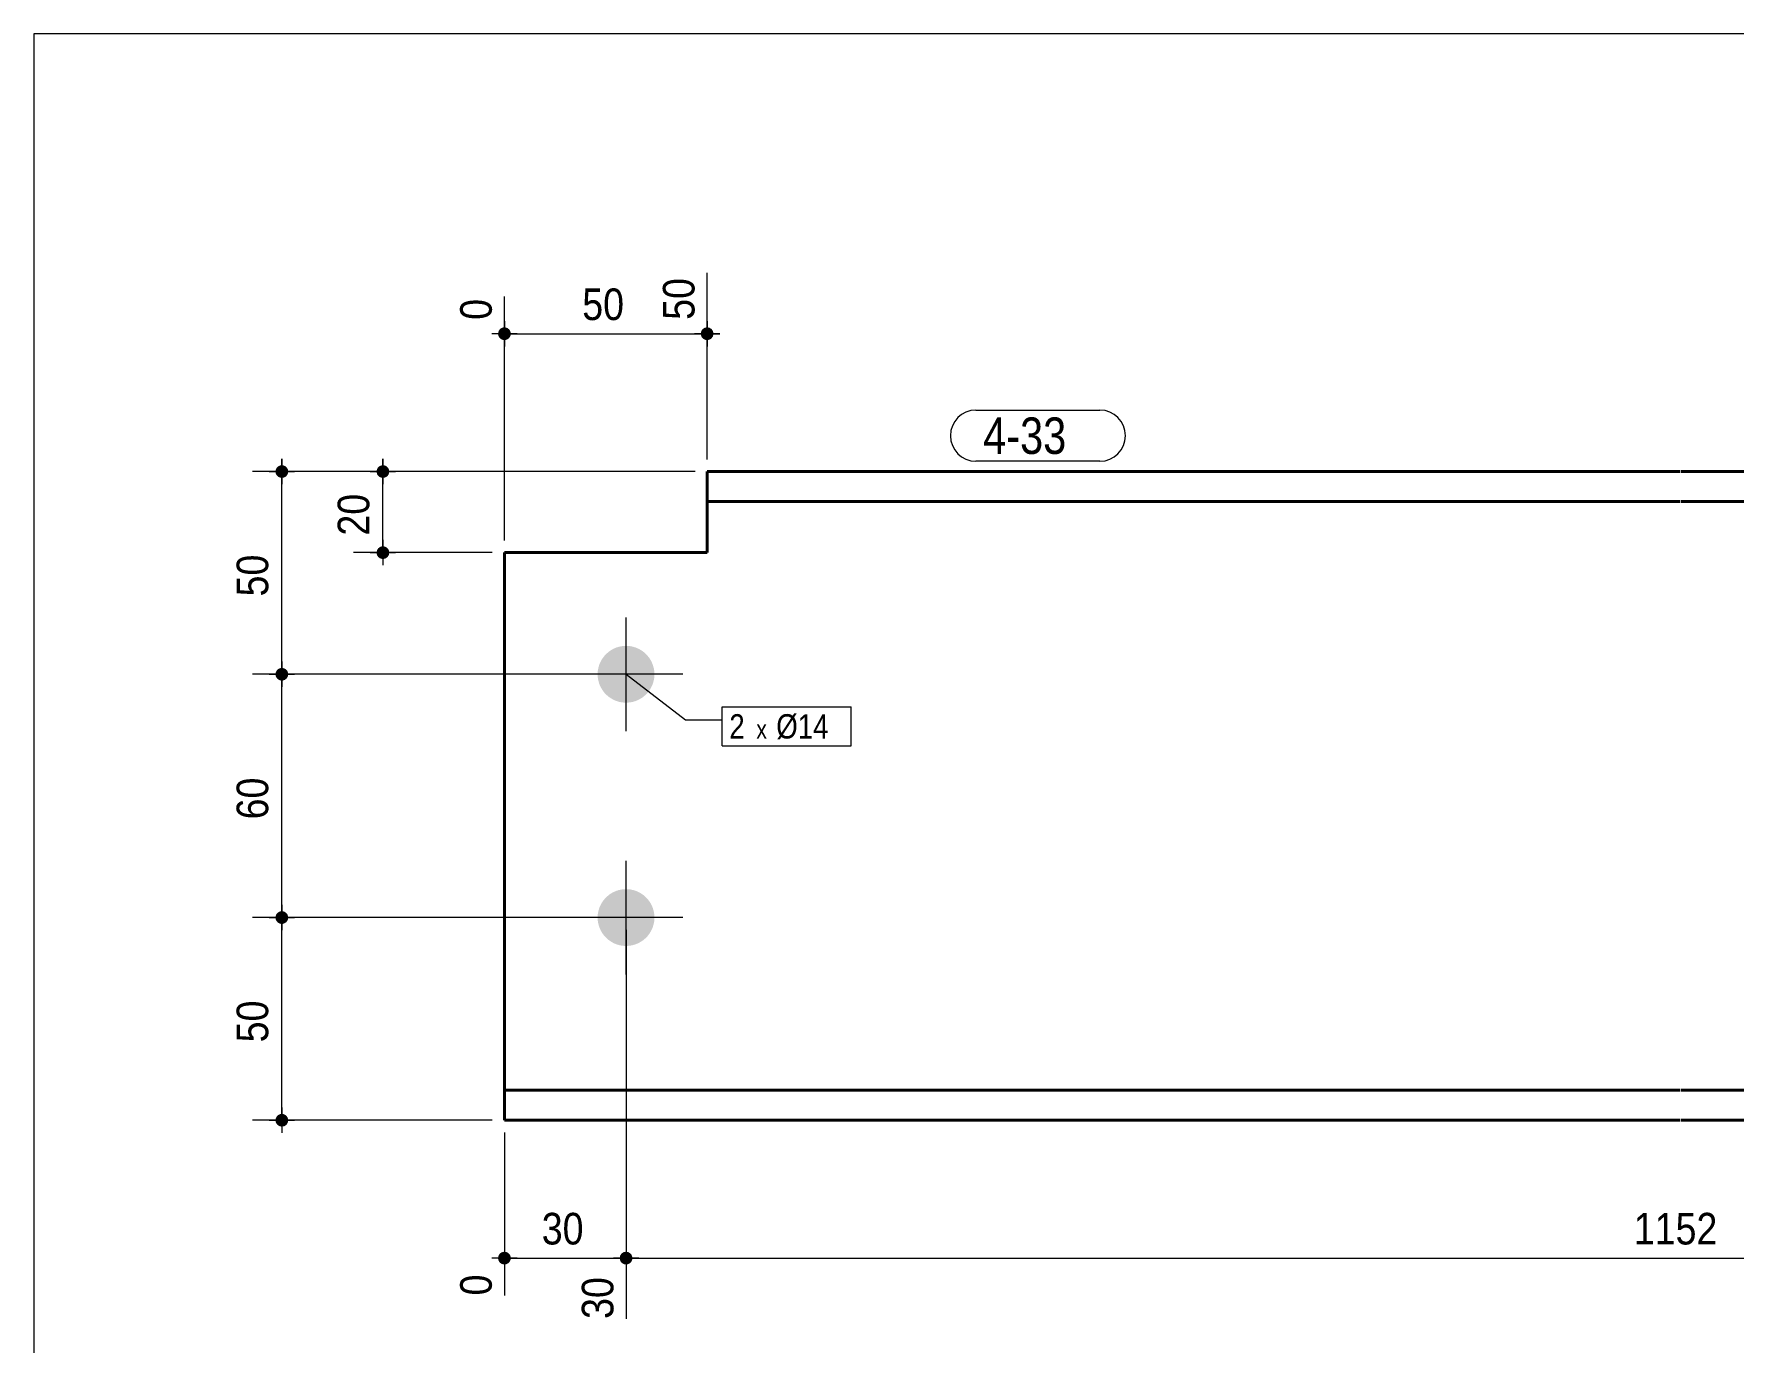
# Model space of a CAD drawing. Header units: millimetres. Extents: x 2 to 287, y 5 to 195.
# Drawn here: x 5 to 144.7, y 87.5 to 195 of the extents above; entities that cross this region are included whole.
import ezdxf

# ---------------------------------------------------------------- set-up
doc = ezdxf.new("R2010")
doc.units = ezdxf.units.MM
for name, color, linetype, lineweight in [('Boulon', 7, 'Continuous', 0), ('Cotation', 7, 'Continuous', 0), ('Désignation boulon', 3, 'Continuous', 0), ('Feuille dessin', 5, 'Continuous', 0), ('Piece', 2, 'Continuous', 0), ('Repère pièce', 3, 'Continuous', 0)]:
    doc.layers.add(name, color=color, linetype=linetype, lineweight=lineweight)
doc.styles.add('ARIAL', font='ARIAL.TTF')
doc.styles.add('COMIC_SANS_MS', font='COMIC.TTF')

# ---------------------------------------------------------------- blocks, each defined once
blk = doc.blocks.new('*A1')
at = {"layer": 'Boulon'}
for points in [[(56.01, 142.3), (56.01, 142.24), (56.01, 142.19), (56, 142.13), (56, 142.07), (55.99, 142.02), (55.98, 141.96), (55.97, 141.9), (55.96, 141.85), (55.94, 141.79), (55.93, 141.74), (55.91, 141.68), (55.9, 141.63), (55.88, 141.57), (55.86, 141.52), (55.84, 141.47), (55.81, 141.41), (55.79, 141.36), (55.76, 141.31), (55.74, 141.26), (55.71, 141.21), (55.68, 141.16), (55.65, 141.11), (55.62, 141.06), (55.59, 141.01), (55.55, 140.97), (55.52, 140.92), (55.48, 140.88), (55.45, 140.83), (55.41, 140.79), (55.37, 140.75), (55.33, 140.71), (55.29, 140.67), (55.25, 140.63), (55.2, 140.59), (55.16, 140.55), (55.12, 140.52), (55.07, 140.48), (55.02, 140.45), (54.98, 140.42), (54.93, 140.39), (54.88, 140.36), (54.83, 140.33), (54.78, 140.3), (54.73, 140.27), (54.68, 140.25), (54.63, 140.22), (54.57, 140.2), (54.52, 140.18), (54.47, 140.16), (54.41, 140.14), (54.36, 140.13), (54.3, 140.11), (54.25, 140.09), (54.19, 140.08), (54.14, 140.07), (54.08, 140.06), (54.02, 140.05), (53.97, 140.04), (53.91, 140.04), (53.85, 140.03), (53.79, 140.03), (53.74, 140.03), (53.68, 140.02), (53.62, 140.03), (53.57, 140.03), (53.51, 140.03), (53.45, 140.04), (53.39, 140.04), (53.34, 140.05), (53.28, 140.06), (53.22, 140.07), (53.17, 140.08), (53.11, 140.09), (53.06, 140.11), (53, 140.13), (52.95, 140.14), (52.89, 140.16), (52.84, 140.18), (52.79, 140.2), (52.73, 140.22), (52.68, 140.25), (52.63, 140.27), (52.58, 140.3), (52.53, 140.33), (52.48, 140.36), (52.43, 140.39), (52.38, 140.42), (52.34, 140.45), (52.29, 140.48), (52.24, 140.52), (52.2, 140.55), (52.16, 140.59), (52.11, 140.63), (52.07, 140.67), (52.03, 140.71), (51.99, 140.75), (51.95, 140.79), (51.91, 140.83), (51.88, 140.88), (51.84, 140.92), (51.81, 140.97), (51.77, 141.01), (51.74, 141.06), (51.71, 141.11), (51.68, 141.16), (51.65, 141.21), (51.62, 141.26), (51.6, 141.31), (51.57, 141.36), (51.55, 141.41), (51.52, 141.47), (51.5, 141.52), (51.48, 141.57), (51.46, 141.63), (51.45, 141.68), (51.43, 141.74), (51.42, 141.79), (51.4, 141.85), (51.39, 141.9), (51.38, 141.96), (51.37, 142.02), (51.36, 142.07), (51.36, 142.13), (51.35, 142.19), (51.35, 142.24), (51.35, 142.3), (51.35, 142.36), (51.35, 142.42), (51.35, 142.47), (51.35, 142.53), (51.36, 142.59), (51.36, 142.64), (51.37, 142.7), (51.38, 142.76), (51.39, 142.81), (51.4, 142.87), (51.42, 142.93), (51.43, 142.98), (51.45, 143.04), (51.46, 143.09), (51.48, 143.14), (51.5, 143.2), (51.52, 143.25), (51.55, 143.3), (51.57, 143.36), (51.6, 143.41), (51.62, 143.46), (51.65, 143.51), (51.68, 143.56), (51.71, 143.61), (51.74, 143.65), (51.77, 143.7), (51.81, 143.75), (51.84, 143.79), (51.88, 143.84), (51.91, 143.88), (51.95, 143.93), (51.99, 143.97), (52.03, 144.01), (52.07, 144.05), (52.11, 144.09), (52.16, 144.12), (52.2, 144.16), (52.24, 144.2), (52.29, 144.23), (52.34, 144.27), (52.38, 144.3), (52.43, 144.33), (52.48, 144.36), (52.53, 144.39), (52.58, 144.42), (52.63, 144.44), (52.68, 144.47), (52.73, 144.49), (52.79, 144.51), (52.84, 144.54), (52.89, 144.56), (52.95, 144.57), (53, 144.59), (53.06, 144.61), (53.11, 144.62), (53.17, 144.63), (53.22, 144.65), (53.28, 144.66), (53.34, 144.67), (53.39, 144.67), (53.45, 144.68), (53.51, 144.69), (53.57, 144.69), (53.62, 144.69), (53.68, 144.69), (53.74, 144.69), (53.79, 144.69), (53.85, 144.69), (53.91, 144.68), (53.97, 144.67), (54.02, 144.67), (54.08, 144.66), (54.14, 144.65), (54.19, 144.63), (54.25, 144.62), (54.3, 144.61), (54.36, 144.59), (54.41, 144.57), (54.47, 144.56), (54.52, 144.54), (54.57, 144.51), (54.63, 144.49), (54.68, 144.47), (54.73, 144.44), (54.78, 144.42), (54.83, 144.39), (54.88, 144.36), (54.93, 144.33), (54.98, 144.3), (55.02, 144.27), (55.07, 144.23), (55.12, 144.2), (55.16, 144.16), (55.2, 144.12), (55.25, 144.09), (55.29, 144.05), (55.33, 144.01), (55.37, 143.97), (55.41, 143.93), (55.45, 143.88), (55.48, 143.84), (55.52, 143.79), (55.55, 143.75), (55.59, 143.7), (55.62, 143.65), (55.65, 143.61), (55.68, 143.56), (55.71, 143.51), (55.74, 143.46), (55.76, 143.41), (55.79, 143.36), (55.81, 143.3), (55.84, 143.25), (55.86, 143.2), (55.88, 143.14), (55.9, 143.09), (55.91, 143.04), (55.93, 142.98), (55.94, 142.93), (55.96, 142.87), (55.97, 142.81), (55.98, 142.76), (55.99, 142.7), (56, 142.64), (56, 142.59), (56.01, 142.53), (56.01, 142.47), (56.01, 142.42), (56.01, 142.36)], [(56.01, 122.3), (56.01, 122.24), (56.01, 122.19), (56, 122.13), (56, 122.07), (55.99, 122.02), (55.98, 121.96), (55.97, 121.9), (55.96, 121.85), (55.94, 121.79), (55.93, 121.74), (55.91, 121.68), (55.9, 121.63), (55.88, 121.57), (55.86, 121.52), (55.84, 121.47), (55.81, 121.41), (55.79, 121.36), (55.76, 121.31), (55.74, 121.26), (55.71, 121.21), (55.68, 121.16), (55.65, 121.11), (55.62, 121.06), (55.59, 121.01), (55.55, 120.97), (55.52, 120.92), (55.48, 120.88), (55.45, 120.83), (55.41, 120.79), (55.37, 120.75), (55.33, 120.71), (55.29, 120.67), (55.25, 120.63), (55.2, 120.59), (55.16, 120.55), (55.12, 120.52), (55.07, 120.48), (55.02, 120.45), (54.98, 120.42), (54.93, 120.39), (54.88, 120.36), (54.83, 120.33), (54.78, 120.3), (54.73, 120.27), (54.68, 120.25), (54.63, 120.22), (54.57, 120.2), (54.52, 120.18), (54.47, 120.16), (54.41, 120.14), (54.36, 120.13), (54.3, 120.11), (54.25, 120.09), (54.19, 120.08), (54.14, 120.07), (54.08, 120.06), (54.02, 120.05), (53.97, 120.04), (53.91, 120.04), (53.85, 120.03), (53.79, 120.03), (53.74, 120.03), (53.68, 120.02), (53.62, 120.03), (53.57, 120.03), (53.51, 120.03), (53.45, 120.04), (53.39, 120.04), (53.34, 120.05), (53.28, 120.06), (53.22, 120.07), (53.17, 120.08), (53.11, 120.09), (53.06, 120.11), (53, 120.13), (52.95, 120.14), (52.89, 120.16), (52.84, 120.18), (52.79, 120.2), (52.73, 120.22), (52.68, 120.25), (52.63, 120.27), (52.58, 120.3), (52.53, 120.33), (52.48, 120.36), (52.43, 120.39), (52.38, 120.42), (52.34, 120.45), (52.29, 120.48), (52.24, 120.52), (52.2, 120.55), (52.16, 120.59), (52.11, 120.63), (52.07, 120.67), (52.03, 120.71), (51.99, 120.75), (51.95, 120.79), (51.91, 120.83), (51.88, 120.88), (51.84, 120.92), (51.81, 120.97), (51.77, 121.01), (51.74, 121.06), (51.71, 121.11), (51.68, 121.16), (51.65, 121.21), (51.62, 121.26), (51.6, 121.31), (51.57, 121.36), (51.55, 121.41), (51.52, 121.47), (51.5, 121.52), (51.48, 121.57), (51.46, 121.63), (51.45, 121.68), (51.43, 121.74), (51.42, 121.79), (51.4, 121.85), (51.39, 121.9), (51.38, 121.96), (51.37, 122.02), (51.36, 122.07), (51.36, 122.13), (51.35, 122.19), (51.35, 122.24), (51.35, 122.3), (51.35, 122.36), (51.35, 122.42), (51.35, 122.47), (51.35, 122.53), (51.36, 122.59), (51.36, 122.64), (51.37, 122.7), (51.38, 122.76), (51.39, 122.81), (51.4, 122.87), (51.42, 122.93), (51.43, 122.98), (51.45, 123.04), (51.46, 123.09), (51.48, 123.14), (51.5, 123.2), (51.52, 123.25), (51.55, 123.3), (51.57, 123.36), (51.6, 123.41), (51.62, 123.46), (51.65, 123.51), (51.68, 123.56), (51.71, 123.61), (51.74, 123.65), (51.77, 123.7), (51.81, 123.75), (51.84, 123.79), (51.88, 123.84), (51.91, 123.88), (51.95, 123.93), (51.99, 123.97), (52.03, 124.01), (52.07, 124.05), (52.11, 124.09), (52.16, 124.12), (52.2, 124.16), (52.24, 124.2), (52.29, 124.23), (52.34, 124.27), (52.38, 124.3), (52.43, 124.33), (52.48, 124.36), (52.53, 124.39), (52.58, 124.42), (52.63, 124.44), (52.68, 124.47), (52.73, 124.49), (52.79, 124.51), (52.84, 124.54), (52.89, 124.56), (52.95, 124.57), (53, 124.59), (53.06, 124.61), (53.11, 124.62), (53.17, 124.63), (53.22, 124.65), (53.28, 124.66), (53.34, 124.67), (53.39, 124.67), (53.45, 124.68), (53.51, 124.69), (53.57, 124.69), (53.62, 124.69), (53.68, 124.69), (53.74, 124.69), (53.79, 124.69), (53.85, 124.69), (53.91, 124.68), (53.97, 124.67), (54.02, 124.67), (54.08, 124.66), (54.14, 124.65), (54.19, 124.63), (54.25, 124.62), (54.3, 124.61), (54.36, 124.59), (54.41, 124.57), (54.47, 124.56), (54.52, 124.54), (54.57, 124.51), (54.63, 124.49), (54.68, 124.47), (54.73, 124.44), (54.78, 124.42), (54.83, 124.39), (54.88, 124.36), (54.93, 124.33), (54.98, 124.3), (55.02, 124.27), (55.07, 124.23), (55.12, 124.2), (55.16, 124.16), (55.2, 124.12), (55.25, 124.09), (55.29, 124.05), (55.33, 124.01), (55.37, 123.97), (55.41, 123.93), (55.45, 123.88), (55.48, 123.84), (55.52, 123.79), (55.55, 123.75), (55.59, 123.7), (55.62, 123.65), (55.65, 123.61), (55.68, 123.56), (55.71, 123.51), (55.74, 123.46), (55.76, 123.41), (55.79, 123.36), (55.81, 123.3), (55.84, 123.25), (55.86, 123.2), (55.88, 123.14), (55.9, 123.09), (55.91, 123.04), (55.93, 122.98), (55.94, 122.93), (55.96, 122.87), (55.97, 122.81), (55.98, 122.76), (55.99, 122.7), (56, 122.64), (56, 122.59), (56.01, 122.53), (56.01, 122.47), (56.01, 122.42), (56.01, 122.36)]]:
    blk.add_hatch(color=256, dxfattribs=at).paths.add_polyline_path(points, flags=17)
at = {"layer": 'Boulon', "linetype": 'Continuous', "lineweight": 0}
for p, q in [((53.68, 137.69), (53.68, 147.02)), ((58.35, 142.36), (49.01, 142.36)), ((53.68, 117.69), (53.68, 127.02)), ((58.35, 122.36), (49.01, 122.36))]:
    blk.add_line(p, q, dxfattribs=at)
blk = doc.blocks.new('*A3')
at = {"layer": 'Piece', "color": 2, "linetype": 'Continuous', "lineweight": 40}
for p, q in [((140.346667, 159.024792), (60.346667, 159.024792)), ((60.346667, 152.358125), (60.346667, 159.024792)), ((220.446667, 159.024792), (140.446667, 159.024792)), ((140.346667, 156.558125), (60.346667, 156.558125)), ((220.446667, 156.558125), (140.446667, 156.558125)), ((43.68, 105.691458), (43.68, 152.358125)), ((60.346667, 152.358125), (43.68, 152.358125)), ((140.346667, 108.158125), (43.68, 108.158125)), ((237.113333, 108.158125), (140.446667, 108.158125)), ((140.346667, 105.691458), (43.68, 105.691458)), ((237.113333, 105.691458), (140.446667, 105.691458))]:
    blk.add_line(p, q, dxfattribs=at)
blk = doc.blocks.new('*A4')
at = {"layer": 'Feuille dessin', "linetype": 'Continuous', "lineweight": 0}
for p, q in [((282, 195), (5, 195)), ((5, 195), (5, 5))]:
    blk.add_line(p, q, dxfattribs=at)
blk = doc.blocks.new('*A9')
at = {"layer": 'Cotation'}
for points in [[(43.65, 93.84), (43.63, 93.84), (43.6, 93.84), (43.58, 93.85), (43.55, 93.85), (43.53, 93.86), (43.5, 93.87), (43.48, 93.88), (43.46, 93.89), (43.43, 93.9), (43.41, 93.91), (43.39, 93.93), (43.37, 93.94), (43.35, 93.96), (43.33, 93.97), (43.31, 93.99), (43.29, 94.01), (43.28, 94.03), (43.26, 94.05), (43.25, 94.07), (43.23, 94.09), (43.22, 94.11), (43.21, 94.14), (43.2, 94.16), (43.19, 94.18), (43.18, 94.21), (43.18, 94.23), (43.17, 94.26), (43.17, 94.28), (43.16, 94.31), (43.16, 94.33), (43.16, 94.36), (43.16, 94.38), (43.16, 94.41), (43.17, 94.43), (43.17, 94.46), (43.18, 94.48), (43.18, 94.51), (43.19, 94.53), (43.2, 94.56), (43.21, 94.58), (43.22, 94.6), (43.23, 94.63), (43.25, 94.65), (43.26, 94.67), (43.28, 94.69), (43.29, 94.71), (43.31, 94.73), (43.33, 94.74), (43.35, 94.76), (43.37, 94.78), (43.39, 94.79), (43.41, 94.8), (43.43, 94.82), (43.46, 94.83), (43.48, 94.84), (43.5, 94.85), (43.53, 94.86), (43.55, 94.86), (43.58, 94.87), (43.6, 94.87), (43.63, 94.88), (43.65, 94.88), (43.68, 94.88), (43.71, 94.88), (43.73, 94.88), (43.76, 94.87), (43.78, 94.87), (43.81, 94.86), (43.83, 94.86), (43.86, 94.85), (43.88, 94.84), (43.9, 94.83), (43.93, 94.82), (43.95, 94.8), (43.97, 94.79), (43.99, 94.78), (44.01, 94.76), (44.03, 94.74), (44.05, 94.73), (44.07, 94.71), (44.08, 94.69), (44.1, 94.67), (44.11, 94.65), (44.13, 94.63), (44.14, 94.6), (44.15, 94.58), (44.16, 94.56), (44.17, 94.53), (44.18, 94.51), (44.18, 94.48), (44.19, 94.46), (44.19, 94.43), (44.2, 94.41), (44.2, 94.38), (44.2, 94.36), (44.2, 94.33), (44.2, 94.31), (44.19, 94.28), (44.19, 94.26), (44.18, 94.23), (44.18, 94.21), (44.17, 94.18), (44.16, 94.16), (44.15, 94.14), (44.14, 94.11), (44.13, 94.09), (44.11, 94.07), (44.1, 94.05), (44.08, 94.03), (44.07, 94.01), (44.05, 93.99), (44.03, 93.97), (44.01, 93.96), (43.99, 93.94), (43.97, 93.93), (43.95, 93.91), (43.93, 93.9), (43.9, 93.89), (43.88, 93.88), (43.86, 93.87), (43.83, 93.86), (43.81, 93.85), (43.78, 93.85), (43.76, 93.84), (43.73, 93.84), (43.71, 93.84), (43.68, 93.84)], [(53.65, 93.84), (53.63, 93.84), (53.6, 93.84), (53.58, 93.85), (53.55, 93.85), (53.53, 93.86), (53.5, 93.87), (53.48, 93.88), (53.46, 93.89), (53.43, 93.9), (53.41, 93.91), (53.39, 93.93), (53.37, 93.94), (53.35, 93.96), (53.33, 93.97), (53.31, 93.99), (53.29, 94.01), (53.28, 94.03), (53.26, 94.05), (53.25, 94.07), (53.23, 94.09), (53.22, 94.11), (53.21, 94.14), (53.2, 94.16), (53.19, 94.18), (53.18, 94.21), (53.18, 94.23), (53.17, 94.26), (53.17, 94.28), (53.16, 94.31), (53.16, 94.33), (53.16, 94.36), (53.16, 94.38), (53.16, 94.41), (53.17, 94.43), (53.17, 94.46), (53.18, 94.48), (53.18, 94.51), (53.19, 94.53), (53.2, 94.56), (53.21, 94.58), (53.22, 94.6), (53.23, 94.63), (53.25, 94.65), (53.26, 94.67), (53.28, 94.69), (53.29, 94.71), (53.31, 94.73), (53.33, 94.74), (53.35, 94.76), (53.37, 94.78), (53.39, 94.79), (53.41, 94.8), (53.43, 94.82), (53.46, 94.83), (53.48, 94.84), (53.5, 94.85), (53.53, 94.86), (53.55, 94.86), (53.58, 94.87), (53.6, 94.87), (53.63, 94.88), (53.65, 94.88), (53.68, 94.88), (53.71, 94.88), (53.73, 94.88), (53.76, 94.87), (53.78, 94.87), (53.81, 94.86), (53.83, 94.86), (53.86, 94.85), (53.88, 94.84), (53.9, 94.83), (53.93, 94.82), (53.95, 94.8), (53.97, 94.79), (53.99, 94.78), (54.01, 94.76), (54.03, 94.74), (54.05, 94.73), (54.07, 94.71), (54.08, 94.69), (54.1, 94.67), (54.11, 94.65), (54.13, 94.63), (54.14, 94.6), (54.15, 94.58), (54.16, 94.56), (54.17, 94.53), (54.18, 94.51), (54.18, 94.48), (54.19, 94.46), (54.19, 94.43), (54.2, 94.41), (54.2, 94.38), (54.2, 94.36), (54.2, 94.33), (54.2, 94.31), (54.19, 94.28), (54.19, 94.26), (54.18, 94.23), (54.18, 94.21), (54.17, 94.18), (54.16, 94.16), (54.15, 94.14), (54.14, 94.11), (54.13, 94.09), (54.11, 94.07), (54.1, 94.05), (54.08, 94.03), (54.07, 94.01), (54.05, 93.99), (54.03, 93.97), (54.01, 93.96), (53.99, 93.94), (53.97, 93.93), (53.95, 93.91), (53.93, 93.9), (53.9, 93.89), (53.88, 93.88), (53.86, 93.87), (53.83, 93.86), (53.81, 93.85), (53.78, 93.85), (53.76, 93.84), (53.73, 93.84), (53.71, 93.84), (53.68, 93.84)]]:
    blk.add_hatch(color=256, dxfattribs=at).paths.add_polyline_path(points, flags=17)
at = {"layer": 'Cotation', "linetype": 'Continuous', "lineweight": 0}
for p, q in [((53.68, 121.36), (53.68, 89.36)), ((43.68, 104.69), (43.68, 91.29)), ((43.68, 95.4), (43.68, 93.32)), ((53.68, 95.4), (53.68, 93.32)), ((44.72, 94.36), (42.64, 94.36)), ((43.68, 94.36), (42.64, 94.36)), ((43.68, 94.36), (53.68, 94.36)), ((54.72, 94.36), (52.64, 94.36)), ((53.68, 94.36), (54.72, 94.36))]:
    blk.add_line(p, q, dxfattribs=at)
at = {"layer": 'Cotation'}
for p in [(43.68, 94.36), (53.68, 94.36)]:
    blk.add_point(p, dxfattribs=at)
at = {"layer": 'Cotation', "style": 'ARIAL', "width": 0.85}
blk.add_text('30', height=2.6, dxfattribs=at).set_placement((46.75, 95.48))
for s, p in [('0', (42.64, 91.29)), ('30', (52.64, 89.36))]:
    blk.add_text(s, height=2.6, rotation=90.0002, dxfattribs=at).set_placement(p)
blk = doc.blocks.new('*A10')
at = {"layer": 'Cotation'}
blk.add_hatch(color=256, dxfattribs=at).paths.add_polyline_path([(53.65, 93.84), (53.63, 93.84), (53.6, 93.84), (53.58, 93.85), (53.55, 93.85), (53.53, 93.86), (53.5, 93.87), (53.48, 93.88), (53.46, 93.89), (53.43, 93.9), (53.41, 93.91), (53.39, 93.93), (53.37, 93.94), (53.35, 93.96), (53.33, 93.97), (53.31, 93.99), (53.29, 94.01), (53.28, 94.03), (53.26, 94.05), (53.25, 94.07), (53.23, 94.09), (53.22, 94.11), (53.21, 94.14), (53.2, 94.16), (53.19, 94.18), (53.18, 94.21), (53.18, 94.23), (53.17, 94.26), (53.17, 94.28), (53.16, 94.31), (53.16, 94.33), (53.16, 94.36), (53.16, 94.38), (53.16, 94.41), (53.17, 94.43), (53.17, 94.46), (53.18, 94.48), (53.18, 94.51), (53.19, 94.53), (53.2, 94.56), (53.21, 94.58), (53.22, 94.6), (53.23, 94.63), (53.25, 94.65), (53.26, 94.67), (53.28, 94.69), (53.29, 94.71), (53.31, 94.73), (53.33, 94.74), (53.35, 94.76), (53.37, 94.78), (53.39, 94.79), (53.41, 94.8), (53.43, 94.82), (53.46, 94.83), (53.48, 94.84), (53.5, 94.85), (53.53, 94.86), (53.55, 94.86), (53.58, 94.87), (53.6, 94.87), (53.63, 94.88), (53.65, 94.88), (53.68, 94.88), (53.71, 94.88), (53.73, 94.88), (53.76, 94.87), (53.78, 94.87), (53.81, 94.86), (53.83, 94.86), (53.86, 94.85), (53.88, 94.84), (53.9, 94.83), (53.93, 94.82), (53.95, 94.8), (53.97, 94.79), (53.99, 94.78), (54.01, 94.76), (54.03, 94.74), (54.05, 94.73), (54.07, 94.71), (54.08, 94.69), (54.1, 94.67), (54.11, 94.65), (54.13, 94.63), (54.14, 94.6), (54.15, 94.58), (54.16, 94.56), (54.17, 94.53), (54.18, 94.51), (54.18, 94.48), (54.19, 94.46), (54.19, 94.43), (54.2, 94.41), (54.2, 94.38), (54.2, 94.36), (54.2, 94.33), (54.2, 94.31), (54.19, 94.28), (54.19, 94.26), (54.18, 94.23), (54.18, 94.21), (54.17, 94.18), (54.16, 94.16), (54.15, 94.14), (54.14, 94.11), (54.13, 94.09), (54.11, 94.07), (54.1, 94.05), (54.08, 94.03), (54.07, 94.01), (54.05, 93.99), (54.03, 93.97), (54.01, 93.96), (53.99, 93.94), (53.97, 93.93), (53.95, 93.91), (53.93, 93.9), (53.9, 93.89), (53.88, 93.88), (53.86, 93.87), (53.83, 93.86), (53.81, 93.85), (53.78, 93.85), (53.76, 93.84), (53.73, 93.84), (53.71, 93.84), (53.68, 93.84)], flags=17)
at = {"layer": 'Cotation', "linetype": 'Continuous', "lineweight": 0}
for p, q in [((53.68, 121.36), (53.68, 89.36)), ((53.68, 95.4), (53.68, 93.32)), ((54.72, 94.36), (52.64, 94.36)), ((53.68, 94.36), (52.64, 94.36)), ((53.68, 94.36), (227.11, 94.36))]:
    blk.add_line(p, q, dxfattribs=at)
at = {"layer": 'Cotation'}
blk.add_point((53.68, 94.36), dxfattribs=at)
at = {"layer": 'Cotation', "style": 'ARIAL', "width": 0.85}
blk.add_text('1152', height=2.6, dxfattribs=at).set_placement((136.54, 95.48))
blk = doc.blocks.new('*A12')
at = {"layer": 'Cotation'}
for points in [[(43.65, 169.84), (43.63, 169.84), (43.6, 169.84), (43.58, 169.85), (43.55, 169.85), (43.53, 169.86), (43.5, 169.87), (43.48, 169.88), (43.46, 169.89), (43.43, 169.9), (43.41, 169.91), (43.39, 169.93), (43.37, 169.94), (43.35, 169.96), (43.33, 169.97), (43.31, 169.99), (43.29, 170.01), (43.28, 170.03), (43.26, 170.05), (43.25, 170.07), (43.23, 170.09), (43.22, 170.11), (43.21, 170.14), (43.2, 170.16), (43.19, 170.18), (43.18, 170.21), (43.18, 170.23), (43.17, 170.26), (43.17, 170.28), (43.16, 170.31), (43.16, 170.33), (43.16, 170.36), (43.16, 170.38), (43.16, 170.41), (43.17, 170.43), (43.17, 170.46), (43.18, 170.48), (43.18, 170.51), (43.19, 170.53), (43.2, 170.56), (43.21, 170.58), (43.22, 170.6), (43.23, 170.63), (43.25, 170.65), (43.26, 170.67), (43.28, 170.69), (43.29, 170.71), (43.31, 170.73), (43.33, 170.74), (43.35, 170.76), (43.37, 170.78), (43.39, 170.79), (43.41, 170.8), (43.43, 170.82), (43.46, 170.83), (43.48, 170.84), (43.5, 170.85), (43.53, 170.86), (43.55, 170.86), (43.58, 170.87), (43.6, 170.87), (43.63, 170.88), (43.65, 170.88), (43.68, 170.88), (43.71, 170.88), (43.73, 170.88), (43.76, 170.87), (43.78, 170.87), (43.81, 170.86), (43.83, 170.86), (43.86, 170.85), (43.88, 170.84), (43.9, 170.83), (43.93, 170.82), (43.95, 170.8), (43.97, 170.79), (43.99, 170.78), (44.01, 170.76), (44.03, 170.74), (44.05, 170.73), (44.07, 170.71), (44.08, 170.69), (44.1, 170.67), (44.11, 170.65), (44.13, 170.63), (44.14, 170.6), (44.15, 170.58), (44.16, 170.56), (44.17, 170.53), (44.18, 170.51), (44.18, 170.48), (44.19, 170.46), (44.19, 170.43), (44.2, 170.41), (44.2, 170.38), (44.2, 170.36), (44.2, 170.33), (44.2, 170.31), (44.19, 170.28), (44.19, 170.26), (44.18, 170.23), (44.18, 170.21), (44.17, 170.18), (44.16, 170.16), (44.15, 170.14), (44.14, 170.11), (44.13, 170.09), (44.11, 170.07), (44.1, 170.05), (44.08, 170.03), (44.07, 170.01), (44.05, 169.99), (44.03, 169.97), (44.01, 169.96), (43.99, 169.94), (43.97, 169.93), (43.95, 169.91), (43.93, 169.9), (43.9, 169.89), (43.88, 169.88), (43.86, 169.87), (43.83, 169.86), (43.81, 169.85), (43.78, 169.85), (43.76, 169.84), (43.73, 169.84), (43.71, 169.84), (43.68, 169.84)], [(60.32, 169.84), (60.3, 169.84), (60.27, 169.84), (60.25, 169.85), (60.22, 169.85), (60.2, 169.86), (60.17, 169.87), (60.15, 169.88), (60.12, 169.89), (60.1, 169.9), (60.08, 169.91), (60.06, 169.93), (60.04, 169.94), (60.02, 169.96), (60, 169.97), (59.98, 169.99), (59.96, 170.01), (59.94, 170.03), (59.93, 170.05), (59.91, 170.07), (59.9, 170.09), (59.89, 170.11), (59.88, 170.14), (59.87, 170.16), (59.86, 170.18), (59.85, 170.21), (59.84, 170.23), (59.84, 170.26), (59.83, 170.28), (59.83, 170.31), (59.83, 170.33), (59.83, 170.36), (59.83, 170.38), (59.83, 170.41), (59.83, 170.43), (59.84, 170.46), (59.84, 170.48), (59.85, 170.51), (59.86, 170.53), (59.87, 170.56), (59.88, 170.58), (59.89, 170.6), (59.9, 170.63), (59.91, 170.65), (59.93, 170.67), (59.94, 170.69), (59.96, 170.71), (59.98, 170.73), (60, 170.74), (60.02, 170.76), (60.04, 170.78), (60.06, 170.79), (60.08, 170.8), (60.1, 170.82), (60.12, 170.83), (60.15, 170.84), (60.17, 170.85), (60.2, 170.86), (60.22, 170.86), (60.25, 170.87), (60.27, 170.87), (60.3, 170.88), (60.32, 170.88), (60.35, 170.88), (60.37, 170.88), (60.4, 170.88), (60.42, 170.87), (60.45, 170.87), (60.47, 170.86), (60.5, 170.86), (60.52, 170.85), (60.55, 170.84), (60.57, 170.83), (60.59, 170.82), (60.61, 170.8), (60.64, 170.79), (60.66, 170.78), (60.68, 170.76), (60.7, 170.74), (60.71, 170.73), (60.73, 170.71), (60.75, 170.69), (60.76, 170.67), (60.78, 170.65), (60.79, 170.63), (60.81, 170.6), (60.82, 170.58), (60.83, 170.56), (60.84, 170.53), (60.84, 170.51), (60.85, 170.48), (60.86, 170.46), (60.86, 170.43), (60.86, 170.41), (60.87, 170.38), (60.87, 170.36), (60.87, 170.33), (60.86, 170.31), (60.86, 170.28), (60.86, 170.26), (60.85, 170.23), (60.84, 170.21), (60.84, 170.18), (60.83, 170.16), (60.82, 170.14), (60.81, 170.11), (60.79, 170.09), (60.78, 170.07), (60.76, 170.05), (60.75, 170.03), (60.73, 170.01), (60.71, 169.99), (60.7, 169.97), (60.68, 169.96), (60.66, 169.94), (60.64, 169.93), (60.61, 169.91), (60.59, 169.9), (60.57, 169.89), (60.55, 169.88), (60.52, 169.87), (60.5, 169.86), (60.47, 169.85), (60.45, 169.85), (60.42, 169.84), (60.4, 169.84), (60.37, 169.84), (60.35, 169.84)]]:
    blk.add_hatch(color=256, dxfattribs=at).paths.add_polyline_path(points, flags=17)
at = {"layer": 'Cotation', "linetype": 'Continuous', "lineweight": 0}
for p, q in [((60.35, 160.02), (60.35, 175.35)), ((43.68, 153.36), (43.68, 173.43)), ((43.68, 171.4), (43.68, 169.32)), ((60.35, 171.4), (60.35, 169.32)), ((44.72, 170.36), (42.64, 170.36)), ((43.68, 170.36), (42.64, 170.36)), ((43.68, 170.36), (60.35, 170.36)), ((61.39, 170.36), (59.31, 170.36)), ((60.35, 170.36), (61.39, 170.36))]:
    blk.add_line(p, q, dxfattribs=at)
at = {"layer": 'Cotation'}
for p in [(43.68, 170.36), (60.35, 170.36)]:
    blk.add_point(p, dxfattribs=at)
at = {"layer": 'Cotation', "style": 'ARIAL', "width": 0.85}
for s, p in [('50', (59.31, 171.5)), ('0', (42.64, 171.5))]:
    blk.add_text(s, height=2.6, rotation=90.0002, dxfattribs=at).set_placement(p)
blk.add_text('50', height=2.6, dxfattribs=at).set_placement((50.08, 171.48))
blk = doc.blocks.new('*A14')
at = {"layer": 'Cotation'}
for points in [[(33.66, 158.51), (33.64, 158.51), (33.61, 158.51), (33.59, 158.51), (33.56, 158.52), (33.54, 158.53), (33.51, 158.54), (33.49, 158.54), (33.47, 158.55), (33.44, 158.57), (33.42, 158.58), (33.4, 158.59), (33.38, 158.61), (33.36, 158.62), (33.34, 158.64), (33.32, 158.66), (33.3, 158.68), (33.29, 158.69), (33.27, 158.72), (33.26, 158.74), (33.24, 158.76), (33.23, 158.78), (33.22, 158.8), (33.21, 158.83), (33.2, 158.85), (33.19, 158.87), (33.19, 158.9), (33.18, 158.92), (33.18, 158.95), (33.17, 158.97), (33.17, 159), (33.17, 159.02), (33.17, 159.05), (33.17, 159.08), (33.18, 159.1), (33.18, 159.13), (33.19, 159.15), (33.19, 159.18), (33.2, 159.2), (33.21, 159.22), (33.22, 159.25), (33.23, 159.27), (33.24, 159.29), (33.26, 159.31), (33.27, 159.33), (33.29, 159.35), (33.3, 159.37), (33.32, 159.39), (33.34, 159.41), (33.36, 159.43), (33.38, 159.44), (33.4, 159.46), (33.42, 159.47), (33.44, 159.48), (33.47, 159.49), (33.49, 159.51), (33.51, 159.51), (33.54, 159.52), (33.56, 159.53), (33.59, 159.53), (33.61, 159.54), (33.64, 159.54), (33.66, 159.54), (33.69, 159.54), (33.72, 159.54), (33.74, 159.54), (33.77, 159.54), (33.79, 159.53), (33.82, 159.53), (33.84, 159.52), (33.86, 159.51), (33.89, 159.51), (33.91, 159.49), (33.93, 159.48), (33.96, 159.47), (33.98, 159.46), (34, 159.44), (34.02, 159.43), (34.04, 159.41), (34.06, 159.39), (34.07, 159.37), (34.09, 159.35), (34.11, 159.33), (34.12, 159.31), (34.14, 159.29), (34.15, 159.27), (34.16, 159.25), (34.17, 159.22), (34.18, 159.2), (34.19, 159.18), (34.19, 159.15), (34.2, 159.13), (34.2, 159.1), (34.21, 159.08), (34.21, 159.05), (34.21, 159.02), (34.21, 159), (34.21, 158.97), (34.2, 158.95), (34.2, 158.92), (34.19, 158.9), (34.19, 158.87), (34.18, 158.85), (34.17, 158.83), (34.16, 158.8), (34.15, 158.78), (34.14, 158.76), (34.12, 158.74), (34.11, 158.72), (34.09, 158.69), (34.07, 158.68), (34.06, 158.66), (34.04, 158.64), (34.02, 158.62), (34, 158.61), (33.98, 158.59), (33.96, 158.58), (33.93, 158.57), (33.91, 158.55), (33.89, 158.54), (33.86, 158.54), (33.84, 158.53), (33.82, 158.52), (33.79, 158.51), (33.77, 158.51), (33.74, 158.51), (33.72, 158.51), (33.69, 158.5)], [(33.66, 151.84), (33.64, 151.84), (33.61, 151.84), (33.59, 151.85), (33.56, 151.85), (33.54, 151.86), (33.51, 151.87), (33.49, 151.88), (33.47, 151.89), (33.44, 151.9), (33.42, 151.91), (33.4, 151.93), (33.38, 151.94), (33.36, 151.96), (33.34, 151.97), (33.32, 151.99), (33.3, 152.01), (33.29, 152.03), (33.27, 152.05), (33.26, 152.07), (33.24, 152.09), (33.23, 152.11), (33.22, 152.14), (33.21, 152.16), (33.2, 152.18), (33.19, 152.21), (33.19, 152.23), (33.18, 152.26), (33.18, 152.28), (33.17, 152.31), (33.17, 152.33), (33.17, 152.36), (33.17, 152.38), (33.17, 152.41), (33.18, 152.43), (33.18, 152.46), (33.19, 152.48), (33.19, 152.51), (33.2, 152.53), (33.21, 152.56), (33.22, 152.58), (33.23, 152.6), (33.24, 152.63), (33.26, 152.65), (33.27, 152.67), (33.29, 152.69), (33.3, 152.71), (33.32, 152.73), (33.34, 152.74), (33.36, 152.76), (33.38, 152.78), (33.4, 152.79), (33.42, 152.8), (33.44, 152.82), (33.47, 152.83), (33.49, 152.84), (33.51, 152.85), (33.54, 152.86), (33.56, 152.86), (33.59, 152.87), (33.61, 152.87), (33.64, 152.88), (33.66, 152.88), (33.69, 152.88), (33.72, 152.88), (33.74, 152.88), (33.77, 152.87), (33.79, 152.87), (33.82, 152.86), (33.84, 152.86), (33.86, 152.85), (33.89, 152.84), (33.91, 152.83), (33.93, 152.82), (33.96, 152.8), (33.98, 152.79), (34, 152.78), (34.02, 152.76), (34.04, 152.74), (34.06, 152.73), (34.07, 152.71), (34.09, 152.69), (34.11, 152.67), (34.12, 152.65), (34.14, 152.63), (34.15, 152.6), (34.16, 152.58), (34.17, 152.56), (34.18, 152.53), (34.19, 152.51), (34.19, 152.48), (34.2, 152.46), (34.2, 152.43), (34.21, 152.41), (34.21, 152.38), (34.21, 152.36), (34.21, 152.33), (34.21, 152.31), (34.2, 152.28), (34.2, 152.26), (34.19, 152.23), (34.19, 152.21), (34.18, 152.18), (34.17, 152.16), (34.16, 152.14), (34.15, 152.11), (34.14, 152.09), (34.12, 152.07), (34.11, 152.05), (34.09, 152.03), (34.07, 152.01), (34.06, 151.99), (34.04, 151.97), (34.02, 151.96), (34, 151.94), (33.98, 151.93), (33.96, 151.91), (33.93, 151.9), (33.91, 151.89), (33.89, 151.88), (33.86, 151.87), (33.84, 151.86), (33.82, 151.85), (33.79, 151.85), (33.77, 151.84), (33.74, 151.84), (33.72, 151.84), (33.69, 151.84)]]:
    blk.add_hatch(color=256, dxfattribs=at).paths.add_polyline_path(points, flags=17)
at = {"layer": 'Cotation', "linetype": 'Continuous', "lineweight": 0}
for p, q in [((33.69, 160.06), (33.69, 157.98)), ((33.69, 159.02), (33.69, 160.06)), ((59.35, 159.02), (31.27, 159.02)), ((32.65, 159.02), (34.73, 159.02)), ((33.69, 152.36), (33.69, 159.02)), ((42.68, 152.36), (31.27, 152.36)), ((32.65, 152.36), (34.73, 152.36)), ((33.69, 153.4), (33.69, 151.32)), ((33.69, 152.36), (33.69, 151.32))]:
    blk.add_line(p, q, dxfattribs=at)
at = {"layer": 'Cotation'}
for p in [(33.69, 159.02), (33.69, 152.36)]:
    blk.add_point(p, dxfattribs=at)
at = {"layer": 'Cotation', "style": 'ARIAL', "width": 0.85}
blk.add_text('20', height=2.6, rotation=90.0002, dxfattribs=at).set_placement((32.57, 153.76))
blk = doc.blocks.new('*A19')
at = {"layer": 'Cotation'}
for points in [[(25.36, 121.84), (25.33, 121.84), (25.3, 121.84), (25.28, 121.85), (25.25, 121.85), (25.23, 121.86), (25.21, 121.87), (25.18, 121.88), (25.16, 121.89), (25.14, 121.9), (25.11, 121.91), (25.09, 121.93), (25.07, 121.94), (25.05, 121.96), (25.03, 121.97), (25.01, 121.99), (25, 122.01), (24.98, 122.03), (24.96, 122.05), (24.95, 122.07), (24.93, 122.09), (24.92, 122.11), (24.91, 122.14), (24.9, 122.16), (24.89, 122.18), (24.88, 122.21), (24.88, 122.23), (24.87, 122.26), (24.87, 122.28), (24.86, 122.31), (24.86, 122.33), (24.86, 122.36), (24.86, 122.38), (24.86, 122.41), (24.87, 122.43), (24.87, 122.46), (24.88, 122.48), (24.88, 122.51), (24.89, 122.53), (24.9, 122.56), (24.91, 122.58), (24.92, 122.6), (24.93, 122.63), (24.95, 122.65), (24.96, 122.67), (24.98, 122.69), (25, 122.71), (25.01, 122.73), (25.03, 122.74), (25.05, 122.76), (25.07, 122.78), (25.09, 122.79), (25.11, 122.8), (25.14, 122.82), (25.16, 122.83), (25.18, 122.84), (25.21, 122.85), (25.23, 122.86), (25.25, 122.86), (25.28, 122.87), (25.3, 122.87), (25.33, 122.88), (25.36, 122.88), (25.38, 122.88), (25.41, 122.88), (25.43, 122.88), (25.46, 122.87), (25.48, 122.87), (25.51, 122.86), (25.53, 122.86), (25.56, 122.85), (25.58, 122.84), (25.6, 122.83), (25.63, 122.82), (25.65, 122.8), (25.67, 122.79), (25.69, 122.78), (25.71, 122.76), (25.73, 122.74), (25.75, 122.73), (25.77, 122.71), (25.78, 122.69), (25.8, 122.67), (25.81, 122.65), (25.83, 122.63), (25.84, 122.6), (25.85, 122.58), (25.86, 122.56), (25.87, 122.53), (25.88, 122.51), (25.88, 122.48), (25.89, 122.46), (25.89, 122.43), (25.9, 122.41), (25.9, 122.38), (25.9, 122.36), (25.9, 122.33), (25.9, 122.31), (25.89, 122.28), (25.89, 122.26), (25.88, 122.23), (25.88, 122.21), (25.87, 122.18), (25.86, 122.16), (25.85, 122.14), (25.84, 122.11), (25.83, 122.09), (25.81, 122.07), (25.8, 122.05), (25.78, 122.03), (25.77, 122.01), (25.75, 121.99), (25.73, 121.97), (25.71, 121.96), (25.69, 121.94), (25.67, 121.93), (25.65, 121.91), (25.63, 121.9), (25.6, 121.89), (25.58, 121.88), (25.56, 121.87), (25.53, 121.86), (25.51, 121.85), (25.48, 121.85), (25.46, 121.84), (25.43, 121.84), (25.41, 121.84), (25.38, 121.84)], [(25.36, 105.17), (25.33, 105.17), (25.3, 105.18), (25.28, 105.18), (25.25, 105.19), (25.23, 105.19), (25.21, 105.2), (25.18, 105.21), (25.16, 105.22), (25.14, 105.23), (25.11, 105.25), (25.09, 105.26), (25.07, 105.27), (25.05, 105.29), (25.03, 105.31), (25.01, 105.32), (25, 105.34), (24.98, 105.36), (24.96, 105.38), (24.95, 105.4), (24.93, 105.42), (24.92, 105.45), (24.91, 105.47), (24.9, 105.49), (24.89, 105.52), (24.88, 105.54), (24.88, 105.57), (24.87, 105.59), (24.87, 105.62), (24.86, 105.64), (24.86, 105.67), (24.86, 105.69), (24.86, 105.72), (24.86, 105.74), (24.87, 105.77), (24.87, 105.79), (24.88, 105.82), (24.88, 105.84), (24.89, 105.87), (24.9, 105.89), (24.91, 105.91), (24.92, 105.94), (24.93, 105.96), (24.95, 105.98), (24.96, 106), (24.98, 106.02), (25, 106.04), (25.01, 106.06), (25.03, 106.08), (25.05, 106.09), (25.07, 106.11), (25.09, 106.12), (25.11, 106.14), (25.14, 106.15), (25.16, 106.16), (25.18, 106.17), (25.21, 106.18), (25.23, 106.19), (25.25, 106.2), (25.28, 106.2), (25.3, 106.21), (25.33, 106.21), (25.36, 106.21), (25.38, 106.21), (25.41, 106.21), (25.43, 106.21), (25.46, 106.21), (25.48, 106.2), (25.51, 106.2), (25.53, 106.19), (25.56, 106.18), (25.58, 106.17), (25.6, 106.16), (25.63, 106.15), (25.65, 106.14), (25.67, 106.12), (25.69, 106.11), (25.71, 106.09), (25.73, 106.08), (25.75, 106.06), (25.77, 106.04), (25.78, 106.02), (25.8, 106), (25.81, 105.98), (25.83, 105.96), (25.84, 105.94), (25.85, 105.91), (25.86, 105.89), (25.87, 105.87), (25.88, 105.84), (25.88, 105.82), (25.89, 105.79), (25.89, 105.77), (25.9, 105.74), (25.9, 105.72), (25.9, 105.69), (25.9, 105.67), (25.9, 105.64), (25.89, 105.62), (25.89, 105.59), (25.88, 105.57), (25.88, 105.54), (25.87, 105.52), (25.86, 105.49), (25.85, 105.47), (25.84, 105.45), (25.83, 105.42), (25.81, 105.4), (25.8, 105.38), (25.78, 105.36), (25.77, 105.34), (25.75, 105.32), (25.73, 105.31), (25.71, 105.29), (25.69, 105.27), (25.67, 105.26), (25.65, 105.25), (25.63, 105.23), (25.6, 105.22), (25.58, 105.21), (25.56, 105.2), (25.53, 105.19), (25.51, 105.19), (25.48, 105.18), (25.46, 105.18), (25.43, 105.17), (25.41, 105.17), (25.38, 105.17)]]:
    blk.add_hatch(color=256, dxfattribs=at).paths.add_polyline_path(points, flags=17)
at = {"layer": 'Cotation', "linetype": 'Continuous', "lineweight": 0}
for p, q in [((25.38, 123.4), (25.38, 121.32)), ((25.38, 122.36), (25.38, 123.4)), ((52.68, 122.36), (22.96, 122.36)), ((24.34, 122.36), (26.42, 122.36)), ((25.38, 105.69), (25.38, 122.36)), ((25.38, 106.73), (25.38, 104.65)), ((42.68, 105.69), (22.96, 105.69)), ((24.34, 105.69), (26.42, 105.69)), ((25.38, 105.69), (25.38, 104.65))]:
    blk.add_line(p, q, dxfattribs=at)
at = {"layer": 'Cotation'}
for p in [(25.38, 122.36), (25.38, 105.69)]:
    blk.add_point(p, dxfattribs=at)
at = {"layer": 'Cotation', "style": 'ARIAL', "width": 0.85}
blk.add_text('50', height=2.6, rotation=90.0002, dxfattribs=at).set_placement((24.26, 112.1))
blk = doc.blocks.new('*A20')
at = {"layer": 'Cotation'}
for points in [[(25.36, 141.84), (25.33, 141.84), (25.3, 141.84), (25.28, 141.85), (25.25, 141.85), (25.23, 141.86), (25.21, 141.87), (25.18, 141.88), (25.16, 141.89), (25.14, 141.9), (25.11, 141.91), (25.09, 141.93), (25.07, 141.94), (25.05, 141.96), (25.03, 141.97), (25.01, 141.99), (25, 142.01), (24.98, 142.03), (24.96, 142.05), (24.95, 142.07), (24.93, 142.09), (24.92, 142.11), (24.91, 142.14), (24.9, 142.16), (24.89, 142.18), (24.88, 142.21), (24.88, 142.23), (24.87, 142.26), (24.87, 142.28), (24.86, 142.31), (24.86, 142.33), (24.86, 142.36), (24.86, 142.38), (24.86, 142.41), (24.87, 142.43), (24.87, 142.46), (24.88, 142.48), (24.88, 142.51), (24.89, 142.53), (24.9, 142.56), (24.91, 142.58), (24.92, 142.6), (24.93, 142.63), (24.95, 142.65), (24.96, 142.67), (24.98, 142.69), (25, 142.71), (25.01, 142.73), (25.03, 142.74), (25.05, 142.76), (25.07, 142.78), (25.09, 142.79), (25.11, 142.8), (25.14, 142.82), (25.16, 142.83), (25.18, 142.84), (25.21, 142.85), (25.23, 142.86), (25.25, 142.86), (25.28, 142.87), (25.3, 142.87), (25.33, 142.88), (25.36, 142.88), (25.38, 142.88), (25.41, 142.88), (25.43, 142.88), (25.46, 142.87), (25.48, 142.87), (25.51, 142.86), (25.53, 142.86), (25.56, 142.85), (25.58, 142.84), (25.6, 142.83), (25.63, 142.82), (25.65, 142.8), (25.67, 142.79), (25.69, 142.78), (25.71, 142.76), (25.73, 142.74), (25.75, 142.73), (25.77, 142.71), (25.78, 142.69), (25.8, 142.67), (25.81, 142.65), (25.83, 142.63), (25.84, 142.6), (25.85, 142.58), (25.86, 142.56), (25.87, 142.53), (25.88, 142.51), (25.88, 142.48), (25.89, 142.46), (25.89, 142.43), (25.9, 142.41), (25.9, 142.38), (25.9, 142.36), (25.9, 142.33), (25.9, 142.31), (25.89, 142.28), (25.89, 142.26), (25.88, 142.23), (25.88, 142.21), (25.87, 142.18), (25.86, 142.16), (25.85, 142.14), (25.84, 142.11), (25.83, 142.09), (25.81, 142.07), (25.8, 142.05), (25.78, 142.03), (25.77, 142.01), (25.75, 141.99), (25.73, 141.97), (25.71, 141.96), (25.69, 141.94), (25.67, 141.93), (25.65, 141.91), (25.63, 141.9), (25.6, 141.89), (25.58, 141.88), (25.56, 141.87), (25.53, 141.86), (25.51, 141.85), (25.48, 141.85), (25.46, 141.84), (25.43, 141.84), (25.41, 141.84), (25.38, 141.84)], [(25.36, 121.84), (25.33, 121.84), (25.3, 121.84), (25.28, 121.85), (25.25, 121.85), (25.23, 121.86), (25.21, 121.87), (25.18, 121.88), (25.16, 121.89), (25.14, 121.9), (25.11, 121.91), (25.09, 121.93), (25.07, 121.94), (25.05, 121.96), (25.03, 121.97), (25.01, 121.99), (25, 122.01), (24.98, 122.03), (24.96, 122.05), (24.95, 122.07), (24.93, 122.09), (24.92, 122.11), (24.91, 122.14), (24.9, 122.16), (24.89, 122.18), (24.88, 122.21), (24.88, 122.23), (24.87, 122.26), (24.87, 122.28), (24.86, 122.31), (24.86, 122.33), (24.86, 122.36), (24.86, 122.38), (24.86, 122.41), (24.87, 122.43), (24.87, 122.46), (24.88, 122.48), (24.88, 122.51), (24.89, 122.53), (24.9, 122.56), (24.91, 122.58), (24.92, 122.6), (24.93, 122.63), (24.95, 122.65), (24.96, 122.67), (24.98, 122.69), (25, 122.71), (25.01, 122.73), (25.03, 122.74), (25.05, 122.76), (25.07, 122.78), (25.09, 122.79), (25.11, 122.8), (25.14, 122.82), (25.16, 122.83), (25.18, 122.84), (25.21, 122.85), (25.23, 122.86), (25.25, 122.86), (25.28, 122.87), (25.3, 122.87), (25.33, 122.88), (25.36, 122.88), (25.38, 122.88), (25.41, 122.88), (25.43, 122.88), (25.46, 122.87), (25.48, 122.87), (25.51, 122.86), (25.53, 122.86), (25.56, 122.85), (25.58, 122.84), (25.6, 122.83), (25.63, 122.82), (25.65, 122.8), (25.67, 122.79), (25.69, 122.78), (25.71, 122.76), (25.73, 122.74), (25.75, 122.73), (25.77, 122.71), (25.78, 122.69), (25.8, 122.67), (25.81, 122.65), (25.83, 122.63), (25.84, 122.6), (25.85, 122.58), (25.86, 122.56), (25.87, 122.53), (25.88, 122.51), (25.88, 122.48), (25.89, 122.46), (25.89, 122.43), (25.9, 122.41), (25.9, 122.38), (25.9, 122.36), (25.9, 122.33), (25.9, 122.31), (25.89, 122.28), (25.89, 122.26), (25.88, 122.23), (25.88, 122.21), (25.87, 122.18), (25.86, 122.16), (25.85, 122.14), (25.84, 122.11), (25.83, 122.09), (25.81, 122.07), (25.8, 122.05), (25.78, 122.03), (25.77, 122.01), (25.75, 121.99), (25.73, 121.97), (25.71, 121.96), (25.69, 121.94), (25.67, 121.93), (25.65, 121.91), (25.63, 121.9), (25.6, 121.89), (25.58, 121.88), (25.56, 121.87), (25.53, 121.86), (25.51, 121.85), (25.48, 121.85), (25.46, 121.84), (25.43, 121.84), (25.41, 121.84), (25.38, 121.84)]]:
    blk.add_hatch(color=256, dxfattribs=at).paths.add_polyline_path(points, flags=17)
at = {"layer": 'Cotation', "linetype": 'Continuous', "lineweight": 0}
for p, q in [((25.38, 143.4), (25.38, 141.32)), ((25.38, 142.36), (25.38, 143.4)), ((52.68, 142.36), (22.96, 142.36)), ((24.34, 142.36), (26.42, 142.36)), ((25.38, 122.36), (25.38, 142.36)), ((25.38, 123.4), (25.38, 121.32)), ((52.68, 122.36), (22.96, 122.36)), ((24.34, 122.36), (26.42, 122.36)), ((25.38, 122.36), (25.38, 121.32))]:
    blk.add_line(p, q, dxfattribs=at)
at = {"layer": 'Cotation'}
for p in [(25.38, 142.36), (25.38, 122.36)]:
    blk.add_point(p, dxfattribs=at)
at = {"layer": 'Cotation', "style": 'ARIAL', "width": 0.85}
blk.add_text('60', height=2.6, rotation=90.0002, dxfattribs=at).set_placement((24.26, 130.43))
blk = doc.blocks.new('*A21')
at = {"layer": 'Cotation'}
for points in [[(25.36, 158.51), (25.33, 158.51), (25.3, 158.51), (25.28, 158.51), (25.25, 158.52), (25.23, 158.53), (25.21, 158.54), (25.18, 158.54), (25.16, 158.55), (25.14, 158.57), (25.11, 158.58), (25.09, 158.59), (25.07, 158.61), (25.05, 158.62), (25.03, 158.64), (25.01, 158.66), (25, 158.68), (24.98, 158.69), (24.96, 158.72), (24.95, 158.74), (24.93, 158.76), (24.92, 158.78), (24.91, 158.8), (24.9, 158.83), (24.89, 158.85), (24.88, 158.87), (24.88, 158.9), (24.87, 158.92), (24.87, 158.95), (24.86, 158.97), (24.86, 159), (24.86, 159.02), (24.86, 159.05), (24.86, 159.08), (24.87, 159.1), (24.87, 159.13), (24.88, 159.15), (24.88, 159.18), (24.89, 159.2), (24.9, 159.22), (24.91, 159.25), (24.92, 159.27), (24.93, 159.29), (24.95, 159.31), (24.96, 159.33), (24.98, 159.35), (25, 159.37), (25.01, 159.39), (25.03, 159.41), (25.05, 159.43), (25.07, 159.44), (25.09, 159.46), (25.11, 159.47), (25.14, 159.48), (25.16, 159.49), (25.18, 159.51), (25.21, 159.51), (25.23, 159.52), (25.25, 159.53), (25.28, 159.53), (25.3, 159.54), (25.33, 159.54), (25.36, 159.54), (25.38, 159.54), (25.41, 159.54), (25.43, 159.54), (25.46, 159.54), (25.48, 159.53), (25.51, 159.53), (25.53, 159.52), (25.56, 159.51), (25.58, 159.51), (25.6, 159.49), (25.63, 159.48), (25.65, 159.47), (25.67, 159.46), (25.69, 159.44), (25.71, 159.43), (25.73, 159.41), (25.75, 159.39), (25.77, 159.37), (25.78, 159.35), (25.8, 159.33), (25.81, 159.31), (25.83, 159.29), (25.84, 159.27), (25.85, 159.25), (25.86, 159.22), (25.87, 159.2), (25.88, 159.18), (25.88, 159.15), (25.89, 159.13), (25.89, 159.1), (25.9, 159.08), (25.9, 159.05), (25.9, 159.02), (25.9, 159), (25.9, 158.97), (25.89, 158.95), (25.89, 158.92), (25.88, 158.9), (25.88, 158.87), (25.87, 158.85), (25.86, 158.83), (25.85, 158.8), (25.84, 158.78), (25.83, 158.76), (25.81, 158.74), (25.8, 158.72), (25.78, 158.69), (25.77, 158.68), (25.75, 158.66), (25.73, 158.64), (25.71, 158.62), (25.69, 158.61), (25.67, 158.59), (25.65, 158.58), (25.63, 158.57), (25.6, 158.55), (25.58, 158.54), (25.56, 158.54), (25.53, 158.53), (25.51, 158.52), (25.48, 158.51), (25.46, 158.51), (25.43, 158.51), (25.41, 158.51), (25.38, 158.5)], [(25.36, 141.84), (25.33, 141.84), (25.3, 141.84), (25.28, 141.85), (25.25, 141.85), (25.23, 141.86), (25.21, 141.87), (25.18, 141.88), (25.16, 141.89), (25.14, 141.9), (25.11, 141.91), (25.09, 141.93), (25.07, 141.94), (25.05, 141.96), (25.03, 141.97), (25.01, 141.99), (25, 142.01), (24.98, 142.03), (24.96, 142.05), (24.95, 142.07), (24.93, 142.09), (24.92, 142.11), (24.91, 142.14), (24.9, 142.16), (24.89, 142.18), (24.88, 142.21), (24.88, 142.23), (24.87, 142.26), (24.87, 142.28), (24.86, 142.31), (24.86, 142.33), (24.86, 142.36), (24.86, 142.38), (24.86, 142.41), (24.87, 142.43), (24.87, 142.46), (24.88, 142.48), (24.88, 142.51), (24.89, 142.53), (24.9, 142.56), (24.91, 142.58), (24.92, 142.6), (24.93, 142.63), (24.95, 142.65), (24.96, 142.67), (24.98, 142.69), (25, 142.71), (25.01, 142.73), (25.03, 142.74), (25.05, 142.76), (25.07, 142.78), (25.09, 142.79), (25.11, 142.8), (25.14, 142.82), (25.16, 142.83), (25.18, 142.84), (25.21, 142.85), (25.23, 142.86), (25.25, 142.86), (25.28, 142.87), (25.3, 142.87), (25.33, 142.88), (25.36, 142.88), (25.38, 142.88), (25.41, 142.88), (25.43, 142.88), (25.46, 142.87), (25.48, 142.87), (25.51, 142.86), (25.53, 142.86), (25.56, 142.85), (25.58, 142.84), (25.6, 142.83), (25.63, 142.82), (25.65, 142.8), (25.67, 142.79), (25.69, 142.78), (25.71, 142.76), (25.73, 142.74), (25.75, 142.73), (25.77, 142.71), (25.78, 142.69), (25.8, 142.67), (25.81, 142.65), (25.83, 142.63), (25.84, 142.6), (25.85, 142.58), (25.86, 142.56), (25.87, 142.53), (25.88, 142.51), (25.88, 142.48), (25.89, 142.46), (25.89, 142.43), (25.9, 142.41), (25.9, 142.38), (25.9, 142.36), (25.9, 142.33), (25.9, 142.31), (25.89, 142.28), (25.89, 142.26), (25.88, 142.23), (25.88, 142.21), (25.87, 142.18), (25.86, 142.16), (25.85, 142.14), (25.84, 142.11), (25.83, 142.09), (25.81, 142.07), (25.8, 142.05), (25.78, 142.03), (25.77, 142.01), (25.75, 141.99), (25.73, 141.97), (25.71, 141.96), (25.69, 141.94), (25.67, 141.93), (25.65, 141.91), (25.63, 141.9), (25.6, 141.89), (25.58, 141.88), (25.56, 141.87), (25.53, 141.86), (25.51, 141.85), (25.48, 141.85), (25.46, 141.84), (25.43, 141.84), (25.41, 141.84), (25.38, 141.84)]]:
    blk.add_hatch(color=256, dxfattribs=at).paths.add_polyline_path(points, flags=17)
at = {"layer": 'Cotation', "linetype": 'Continuous', "lineweight": 0}
for p, q in [((25.38, 160.06), (25.38, 157.98)), ((25.38, 159.02), (25.38, 160.06)), ((59.35, 159.02), (22.96, 159.02)), ((24.34, 159.02), (26.42, 159.02)), ((25.38, 142.36), (25.38, 159.02)), ((25.38, 143.4), (25.38, 141.32)), ((52.68, 142.36), (22.96, 142.36)), ((24.34, 142.36), (26.42, 142.36)), ((25.38, 142.36), (25.38, 141.32))]:
    blk.add_line(p, q, dxfattribs=at)
at = {"layer": 'Cotation'}
for p in [(25.38, 159.02), (25.38, 142.36)]:
    blk.add_point(p, dxfattribs=at)
at = {"layer": 'Cotation', "style": 'ARIAL', "width": 0.85}
blk.add_text('50', height=2.6, rotation=90.0002, dxfattribs=at).set_placement((24.26, 148.76))
blk = doc.blocks.new('*A22')
at = {"layer": 'Désignation boulon', "linetype": 'Continuous', "lineweight": 0}
for p, q in [((53.68, 142.358125), (58.573359, 138.611742)), ((58.573359, 138.611742), (61.573359, 138.611742)), ((61.573359, 139.678409), (72.188984, 139.678409)), ((61.573359, 136.478409), (61.573359, 139.678409)), ((72.188984, 136.478409), (72.188984, 139.678409)), ((61.573359, 136.478409), (72.188984, 136.478409))]:
    blk.add_line(p, q, dxfattribs=at)
at = {"layer": 'Désignation boulon', "style": 'COMIC_SANS_MS', "width": 0.85}
for s, height, p in [('2', 2, (62.173359, 137.078409)), ('Ø14', 2, (66.031953, 137.078409)), ('x', 1.5, (64.401289, 137.078409))]:
    blk.add_text(s, height=height, dxfattribs=at).set_placement(p)
blk = doc.blocks.new('*A24')
at = {"layer": 'Repère pièce', "linetype": 'Continuous', "lineweight": 0}
for p, q in [((82.446667, 164.074792), (92.637878, 164.074792)), ((92.637878, 159.874792), (82.446667, 159.874792))]:
    blk.add_line(p, q, dxfattribs=at)
for centre, start, end in [((82.446667, 161.974792), 90, 270), ((92.637878, 161.974792), 270, 90)]:
    blk.add_arc(centre, 2.1, start, end, dxfattribs=at)
at = {"layer": 'Repère pièce', "style": 'COMIC_SANS_MS', "width": 0.85}
blk.add_text('4-33', height=3, dxfattribs=at).set_placement((83.046667, 160.474792))

msp = doc.modelspace()

# ---------------------------------------------------------------- block references
at = {"lineweight": 0}
for name in ['*A4', '*A12', '*A24', '*A21', '*A14', '*A3', '*A1', '*A20', '*A22', '*A19', '*A9', '*A10']:
    msp.add_blockref(name, (0, 0), dxfattribs=at)

doc.saveas('drawing.dxf')
